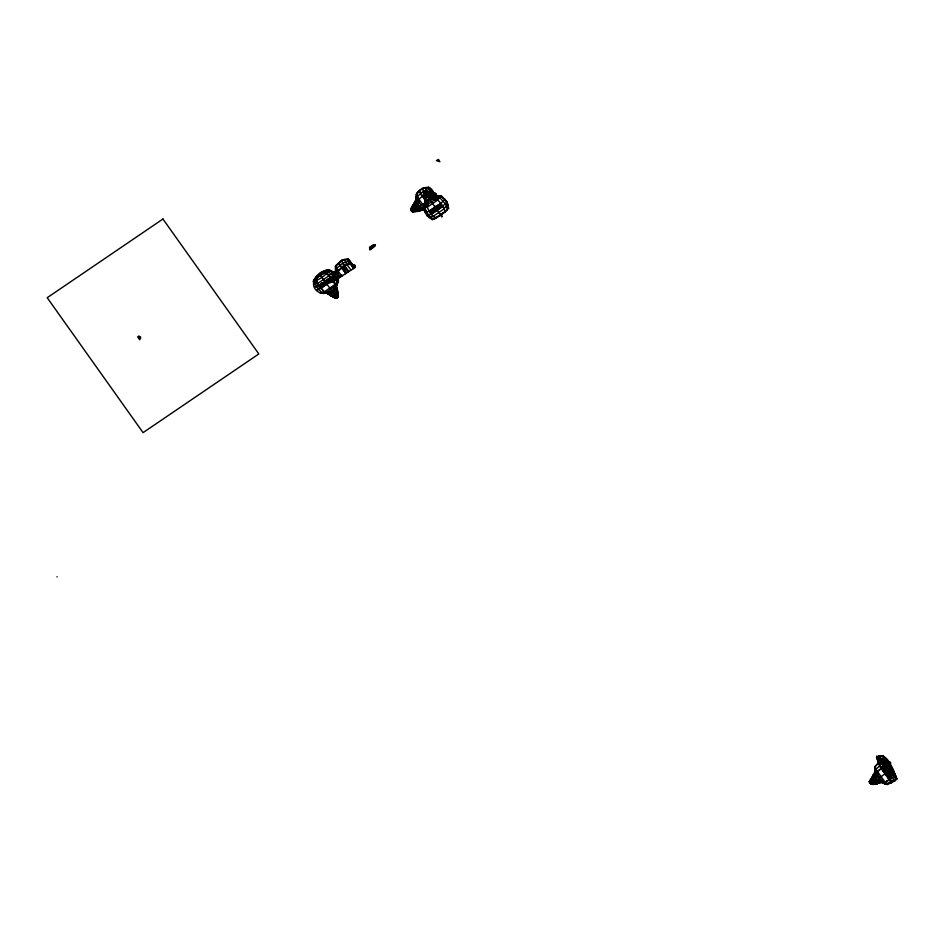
<?xml version="1.0" encoding="UTF-8"?>
<svg xmlns="http://www.w3.org/2000/svg" width="944" height="944" viewBox="0 0 944 944"><rect width="100%" height="100%" fill="white"/><g stroke="black" fill="none" stroke-linecap="round" stroke-linejoin="round"><path stroke-width="1.42" d="M425.85 210.5L423.018 209.698L412.339 211.704L410.628 209.308L416.363 199.963L416.847 194.098L420.269 190.57L419.702 190.369C411.678 195.656 417.968 207.704 424.93 210.76M871.029 778.812L874.463 784.181L872.468 784.24L869.931 782.069L875.1 773.36L875.064 766.481L875.1 772.534L875.064 766.481L878.439 762.941L876.681 756.817C888.906 751.825 892.788 770.965 896.8 778.894L894.888 780.841L887.478 784.499L884.799 783.874L880.764 781.762L874.64 772.251L869.365 781.868L871.076 784.275C875.89 785.408 880.127 781.042 884.587 783.072L884.799 783.874L880.764 781.762L876.209 783.803L871.324 784.027L869.365 781.868L871.029 778.812L871.855 779.732M353.139 265.111L354.944 265.358L355.357 267.364L338.849 277.973L337.586 276.191L338.141 271.058L335.462 266.184L341.634 260.178L348.242 259.246L353.139 265.111L353.493 268.603L347.781 259.081L353.316 266.869M870.616 781.066L870.014 780.405L870.864 782.116L877.07 776.853L877.625 771.72L874.935 766.847L878.439 762.941M441.462 214.618L441.827 216.978L426.523 194.665L424.481 191.018L425.85 190.605L434.629 195.573L441.084 195.715L447.067 201.969L448.66 208.341L444.659 212.07L433.603 219.338L432.163 219.563L426.936 215.657L423.29 208.494L425.119 202.5L423.514 192.411L424.481 191.018C430.169 190.417 434.653 197.827 441.084 195.715L447.067 201.969C441.532 207.715 434.393 212.978 426.936 215.657L427.172 214.748M416.847 194.098L415.903 199.691L410.628 209.308L412.127 209.544L418.334 204.282L419.431 199.691L416.21 194.275C419.962 187.62 430.794 183.466 433.886 193.213L435.68 193.449L436.045 195.514M888.54 765.242L888.198 761.749L889.154 761.725L890.593 762.787L890.416 764.003L885.897 766.422M889.295 770.552C862.261 738.798 885.696 767.802 892.233 778.08L885.047 782.175L879.596 780.417L871.076 784.275L869.365 781.868M337.586 278.527L338.542 280.746L335.144 287.991L337.232 292.404L337.256 296.31L334.66 297.891L326.341 292.864L327.025 291.944M336.63 285.867L338.058 293.313L336.973 295.861L335.096 297.136L329.786 291.991L324.229 291.838L319.001 285.82L330.919 277.713L334.884 273.465C324.382 262.078 302.34 284.569 320.405 293.077C328.524 294.929 337.692 288.864 338.2 280.297L337.303 280.238M422.475 208.553C423.148 211.609 415.254 211.81 412.587 211.468L411.195 209.497L411.395 208.376L417.106 202.276L417.331 196.517L423.478 191.172L429.426 189.555L434.181 196.246M330.612 280.415L316.865 289.761L318.6 289.489L330.365 281.477L332.335 276.71L335.616 272.686L335.462 266.184L341.492 260.579L347.663 259.411L353.375 267.447M434.629 195.573L435.396 195.502L432.222 199.137L426.181 192.564L425.992 190.735L423.514 192.411L424.859 193.461L426.44 198.429L428.564 201.627L427.113 207.255L431.184 214.323L435.644 218.442L445.415 211.798L443.102 206.217L437.851 199.951L437.013 200.258L441.414 196.163L438.641 196.069L437.013 200.258L432.222 199.137L426.806 202.464L425.119 202.5M334.518 297.513L335.828 298.375L337.291 297.679L338.164 296.558L338.058 293.313L337.834 296.711L335.804 298.08L328.217 294.186M425.284 190.924L423.608 192.128L423.608 193.874L425.709 200.978L428.057 204.317L427.892 206.453L423.29 208.494L425.756 202.63L424.281 198.098L424.033 192.871L427.195 191.691L434.865 196.435L438.641 196.069L436.199 195.833M428.777 192.069L427.762 193.827L424.304 195.951L425.602 201.06L426.806 202.464L424.871 208.235L428.694 215.374L433.603 219.338L447.362 209.981L446.595 206.642L445.474 203.963L439.987 197.957L433.921 197.626L427.254 191.172L426.346 191.585M338.672 263.352L335.592 265.819L335.616 272.686L330.648 280.274L331.84 282.091L338.849 277.973L338.766 277.123M338.2 280.297L335.144 284.144L333.456 289.501L336.973 295.861M338.058 293.313L337.256 296.31C338.672 298.068 338.743 293.796 337.197 295.484M337.327 291.2L337.256 296.31L338.046 295.59L337.622 291.873L336.088 286.799L337.504 283.058M889.803 773.679L882.274 763.578M313.986 283.837L313.762 284.699C319.355 279.389 321.869 292.9 316.075 280.616L317.125 277.89L320.311 275.318L329.432 269.925L334.884 273.465M314.989 286.244L314.753 287.153L318.871 285.56L330.99 277.324L327.072 273.146L323.886 273.3L315.107 278.858L313.42 280.816L313.797 282.834M320.618 292.251L320.405 293.077L324.004 291.72L327.202 291.755L336.642 285.053L337.114 282.539L335.58 279.341M432.352 218.819L432.163 219.563L435.609 217.226M335.403 295.625L336.029 296.499L320.311 275.318L319.992 273.854L329.739 270.338C325.373 275.282 319.615 279.837 313.231 281.56L320.217 273.182L326.046 270.362L328.606 269.866L334.506 272.969M434.264 195.75L428.411 187.514L422.228 188.682L419.573 190.771C421.826 199.219 426.617 199.916 430.995 193.083L430.499 192.965M424.269 198.913L429.968 196.033L431.738 194.322L431.408 193.555M422.369 188.281L423.478 191.172M890.711 782.033L891.974 782.576L879.525 765.785L876.551 757.218L879.383 756.002L883.301 755.884L888.316 762.929M138.91 336.194L137.612 336.831L139.712 339.781L140.644 336.973L138.862 336.312L140.562 338.518M334.66 297.891C335.781 294.906 337.138 298.988 337.598 296.876C339.557 295.767 335.427 299.921 335.486 297.513L331.545 296.263L328.028 292.829L323.214 293.407M330.648 280.274L330.365 282.445L329.94 281.111L331.379 281.454L333.68 279.023L332.807 277.607L335.155 271.589L329.893 281.206C329.692 284.227 333.716 280.486 330.565 282.527L329.893 281.206L330.53 279.731L334.483 273.713M333.987 287.141L335.144 284.144L333.492 281.052M424.163 191.679L424.481 191.018L425.437 192.198M329.975 277.902L331.12 276.675M413.118 207.161L412.08 206.217L415.513 211.456L420.54 210.429L422.027 209.19L425.296 210.854L423.467 208.518L418.57 210.937L413.732 211.668L411.395 208.376L416.363 199.963M870.132 780.948L874.109 775.732L875.843 774.835L876.056 769.089L882.215 763.731L880.422 758.728L883.737 758.091L890.086 767.012M330.306 294.599C329.81 297.513 336.831 292.286 337.551 290.186L336.996 290.056M423.998 197.839L423.667 193.614L424.54 192.812M425.319 199.821L424.812 200.753C427.809 201.155 432.045 197.65 433.579 194.794L432.954 194.641M424.08 195.266L424.304 195.951M424.835 204.187L424.068 205.981L427.892 206.453L427.113 207.255L437.851 199.951L434.842 199.715L425.355 205.886M333.208 280.746L333.267 281.43L331.497 278.622L334.141 273.701M412.481 207.184L415.454 203.279L418.782 201.91L423.467 208.518L420.871 207.845L412.339 211.704L410.628 209.308M330.671 277.583L331.297 276.592M413.307 204.447L417.873 211.244M413.979 203.467L418.876 211.149L418.617 209.981M415.218 201.815L416.634 205.167L420.953 210.335M424.269 206.476L423.502 207.68L425.414 211.94M874.25 784.027L881.755 782.257M879.23 781.809C879.596 786.977 873.401 770.398 872.716 776.039C870.474 778.033 875.182 784.877 877.743 783.508M335.922 298.092L337.598 296.876M332.913 273.666L333.22 273.04M369.753 249.287L374.98 245.723L369.8 249.865L369.552 247.352C376.031 242.337 377.565 245.676 369.777 249.57M412.339 211.704L411.1 210.547L411.395 208.376M871.218 779.756L875.843 774.835M337.622 291.873L332.807 295.637L330.825 296.086M424.599 203.066L414.015 209.533L411.454 210.229M885.614 763.637L885.543 762.929L887.643 768.239L888.08 772.499C884.186 772.558 872.645 785.974 869.424 781.774L871.076 784.275M448.093 204.754L443.479 209.037L444.353 208.73L433.107 216.365L433.933 215.527L429.107 217.663M432.836 196.14L433.331 195.514L430.853 191.951L428.788 192.611M337.173 277.961L337.279 279.011L335.698 280.026L333.503 276.757L336.359 274.173L336.583 268.426L342.731 263.069L348.678 261.453L353.445 268.143M314.116 279.719L318.447 275.518L316.523 276.639L325.302 270.668M435.644 218.442L436.352 217.71M893.095 774.965L896.8 778.894L893.26 771.484L895.785 778.163L893.815 780.074L886.51 783.803L884.032 783.426L875.631 771.602L875.218 769.372M880.764 781.762L877.483 783.744L872.716 776.039M337.598 294.139L332.666 296.982M322.978 282.669L319.733 285.607L325.409 281.749M432.328 209.19L429.85 211.432L435.632 207.503M895.785 778.163L894.251 776.464L892.198 778.304L883.95 766.705L882.534 762.787M333.68 279.023L337.586 276.191L335.616 272.686M882.345 762.292L883.855 766.292L877.46 771.272L877.507 774.481M427.195 191.691L423.809 193.992M891.065 782.965L891.879 782.257M437.497 197.615L434.842 199.715L432.942 196.057L428.694 192.977M340.418 261.771L342.2 260.379C340.831 262.526 347.416 269.134 348.596 271.837L348.454 270.373M879.891 762.445L881.684 761.041L879.926 756.191M890.121 771.72L892.198 770.103L890.133 764.475M883.36 766.127L885.177 764.77L883.313 759.79M883.855 766.292L877.625 771.72L885.047 782.175L894.416 776.464L893.166 772.806M424.304 194.783L418.888 199.149L418.782 201.91L416.481 196.812M339.521 262.467C338.176 264.58 344.654 271.046 345.799 273.677L345.799 269.252M423.608 192.128L425.85 190.605M423.514 192.411L425.992 190.735M434.842 193.19L433.945 193.803L430.004 188.281M434.016 194.582L435.68 193.449M411.077 209.686L410.687 209.202L411.49 210.5M411.313 210.63L412.54 209.792M411.891 210.477L412.587 210.193M436.281 194.252L434.134 195.715L433.886 193.213M319.815 274.598L315.485 277.536L315.107 278.858L318.517 276.533M321.715 273.3L326.046 270.362L326.494 271.117L323.072 273.441M317.892 276.545L315.615 278.091L320.689 273.323M369.588 247.682L373.305 245.145M369.623 248.001L374.308 244.815M369.659 248.414L375.24 244.626M369.706 248.897L375.5 244.956M327.202 291.755L324.5 293.313L321.987 292.817L316.511 286.87L322.506 282.799M326.105 280.356L333.291 275.459L328.429 271.966L323.886 273.3L326.482 273.784L330.919 277.713M430.44 210.158L438.689 204.553M332.229 277.111L326.541 280.982L326.884 284.427M319.025 286.823L332.04 277.984M436.789 206.712L441.414 203.574M319.497 287.236L331.474 279.094M430.228 211.916L441.273 204.411M430.417 212.542L441.261 205.167M353.198 265.701L354.094 265.087M431.29 212.695L441.615 205.674M318.6 289.489L330.506 281.678M353.28 266.491L354.944 265.358M428.694 215.374L441.875 206.417M330.365 282.445L331.781 281.477M331.816 281.926L331.143 282.386L330.447 281.395M353.386 267.612L355.546 266.149M440.624 213.816L440.529 215.114M338.164 296.558L337.067 297.525M335.828 298.375L338.294 296.687M888.257 762.327L889.154 761.725M888.328 763.118L889.991 761.985M888.446 764.251L890.593 762.787M871.253 782.151L870.226 783.072M870.038 783.201L871.277 782.352M870.628 783.048L871.312 782.765M891.561 776.31L889.649 777.526L887.289 773.62L889.177 772.345M881.849 760.958L884.717 759.66L890.239 767.614M889.46 779.992L881.047 768.156M333.503 276.757L332.288 276.332L334.79 280.58L334.707 279.743M444.659 212.07L445.415 211.798M429.319 193.154L431.337 192.434L428.529 187.183L434.063 194.971M882.062 761.489L885.165 760.486L882.841 755.719L894.133 772.109L892.552 769.879M422.947 188.481L428.989 187.349L434.004 194.393M321.137 283.471L322.317 283.271L321.338 283.365M425.189 212.837C432.517 210.205 439.526 205.037 444.954 199.396L444.589 198.913M879.253 756.38L882.723 756.05L890.168 766.528M410.687 209.202L412.245 211.385L413.838 211.609L413.047 210.842M333.22 297.112L335.096 297.136M333.244 275.365L333.161 276.014M332.559 276.356L332.489 276.934M336.477 297.631L337.197 297.49M445.686 201.414L446.689 201.485L447.739 204.293L446.795 204.223M447.539 207.881L448.66 208.341M331.45 271.258L332.748 271.789L329.008 275.754L317.762 283.401L316.712 280.427L317.125 277.89L314.671 281.324L316.511 286.87M878.309 763.342L882.215 763.731L887.926 771.047L881.802 763.602M332.972 297.159L335.486 297.513M335.734 268.71L336.147 270.928L340.383 277.111L340.277 276.12M326.341 292.864L329.126 294.41L336.241 289.572L336.984 288.215L336.371 288.073M416.894 199.031L419.431 199.691L418.888 199.149L424.092 206.465M411.1 210.547L412.245 211.385M869.424 781.774L870.982 783.957L869.802 782.257M425.614 187.655L424.942 187.844L427.573 192.411M882.203 781.077L885.165 782.116L887.478 784.499L887.23 783.603M320.783 288.286L332.748 280.451L334.967 284.533L324.229 291.838L318.871 285.56M411.218 210.394L411.844 210.772M869.955 782.954L870.58 783.343M892.387 771.283L894.251 776.464L888.08 772.499L886.794 769.171M57.124 576.973L57.041 576.69M415.513 211.456L415.537 210.807M440.187 195.656L442.748 198.039M888.434 766.41L892.198 770.103L896.54 777.95L893.661 774.646M889.342 767.035L892.198 770.103L887.643 768.239L884.87 770.21L885.283 774.351M892.587 771.873L894.57 774.045L892.186 767.897L889.826 764.569M888.776 770.127L894.416 776.464L888.752 769.95M894.027 774.351L895.868 776.44L893.319 769.985L889.154 764.109M893.166 774.741L896.8 778.894L893.189 774.54M888.717 770.127L894.251 776.464M893.85 774.871L896.54 777.95L894.735 775.779M882.239 763.224L887.785 769.643M892.776 771.956L894.57 774.045M889.508 770.859L891.301 772.947M884.091 765.973L887.856 770.339M894.015 774.233L895.868 776.44M893.142 774.528L896.8 778.894M883.077 765.136L887.749 770.8M892.233 778.08L894.888 780.841L894.605 779.838M332.713 292.251L333.798 293.714M884.316 756.817L888.257 762.351M882.664 762.103L889.319 771.201M889.319 771.791L881.684 761.041L879.383 756.002M882.215 763.731L891.325 776.57M882.439 766.799L887.289 773.62M881.79 766.469L884.929 770.894M886.499 773.101L889.649 777.526M882.003 767.366L890.251 778.965M881.755 767.602L890.865 780.428M881.637 768.027L890.31 780.228M879.525 765.785L890.924 781.821M883.159 781.573L884.799 783.874M425.449 192.328L424.564 191.077L425.484 192.6M425.036 192.187L425.52 193.013M440.423 214.123L441.922 216.223M422.9 195.455L424.564 197.803M424.918 199.503L420.788 193.213M349.268 260.178L353.198 265.724M353.257 266.302L348.242 259.246L344.324 259.364L347.003 264.851L350.838 269.795M342.731 263.069L348.56 271.518M342.967 266.125L345.386 269.536M343.097 266.904L345.457 270.232M342.519 266.692L345.528 270.916M342.283 266.94L345.587 271.601M342.153 267.353L345.657 272.285M340.041 265.111L345.775 273.406M334.388 274.468L337.244 278.751M337.279 279.023L334.79 275.282M329.94 281.111L330.719 282.197M336.335 296.499L337.185 297.702M319.992 273.854L320.795 274.987M428.198 197.213L429.284 198.724M437.792 207.692L436.718 206.016L437.143 210.276M873.873 775.177L874.262 775.956M872.645 776.735L872.988 777.419M871.973 777.655L872.28 778.269M415.136 202.606L415.525 203.385M413.909 204.175L414.251 204.848M413.236 205.084L413.555 205.709M876.244 782.942L876.598 783.815M881.543 758.492L882.923 762.186M876.681 756.817L878.534 761.879M447.94 205.509L448.353 207.94M337.822 293.867L338.046 295.59M876.74 779.579L875.159 780.605M435.066 206.111L435.208 207.503M418.015 207.019L416.434 208.034M341.728 275.011L341.858 276.285L338.141 271.058L344.477 266.031L350.106 263.848L349.669 263.034L344.371 265.618L337.987 270.609L338.035 273.807M335.604 279.094L335.686 280.014M324.901 281.17L324.96 281.772M432.045 213.391L431.184 214.323L443.102 206.217L442.17 206.512L440.152 203.857L441.06 203.526L429.355 211.48L430.216 210.606L432.045 213.391M162.946 219.02L47.2 297.714L143.075 432.647L258.821 353.953L162.946 219.02M438.476 159.501L436.435 160.61L439.892 161.743L438.476 159.501"/></g></svg>
